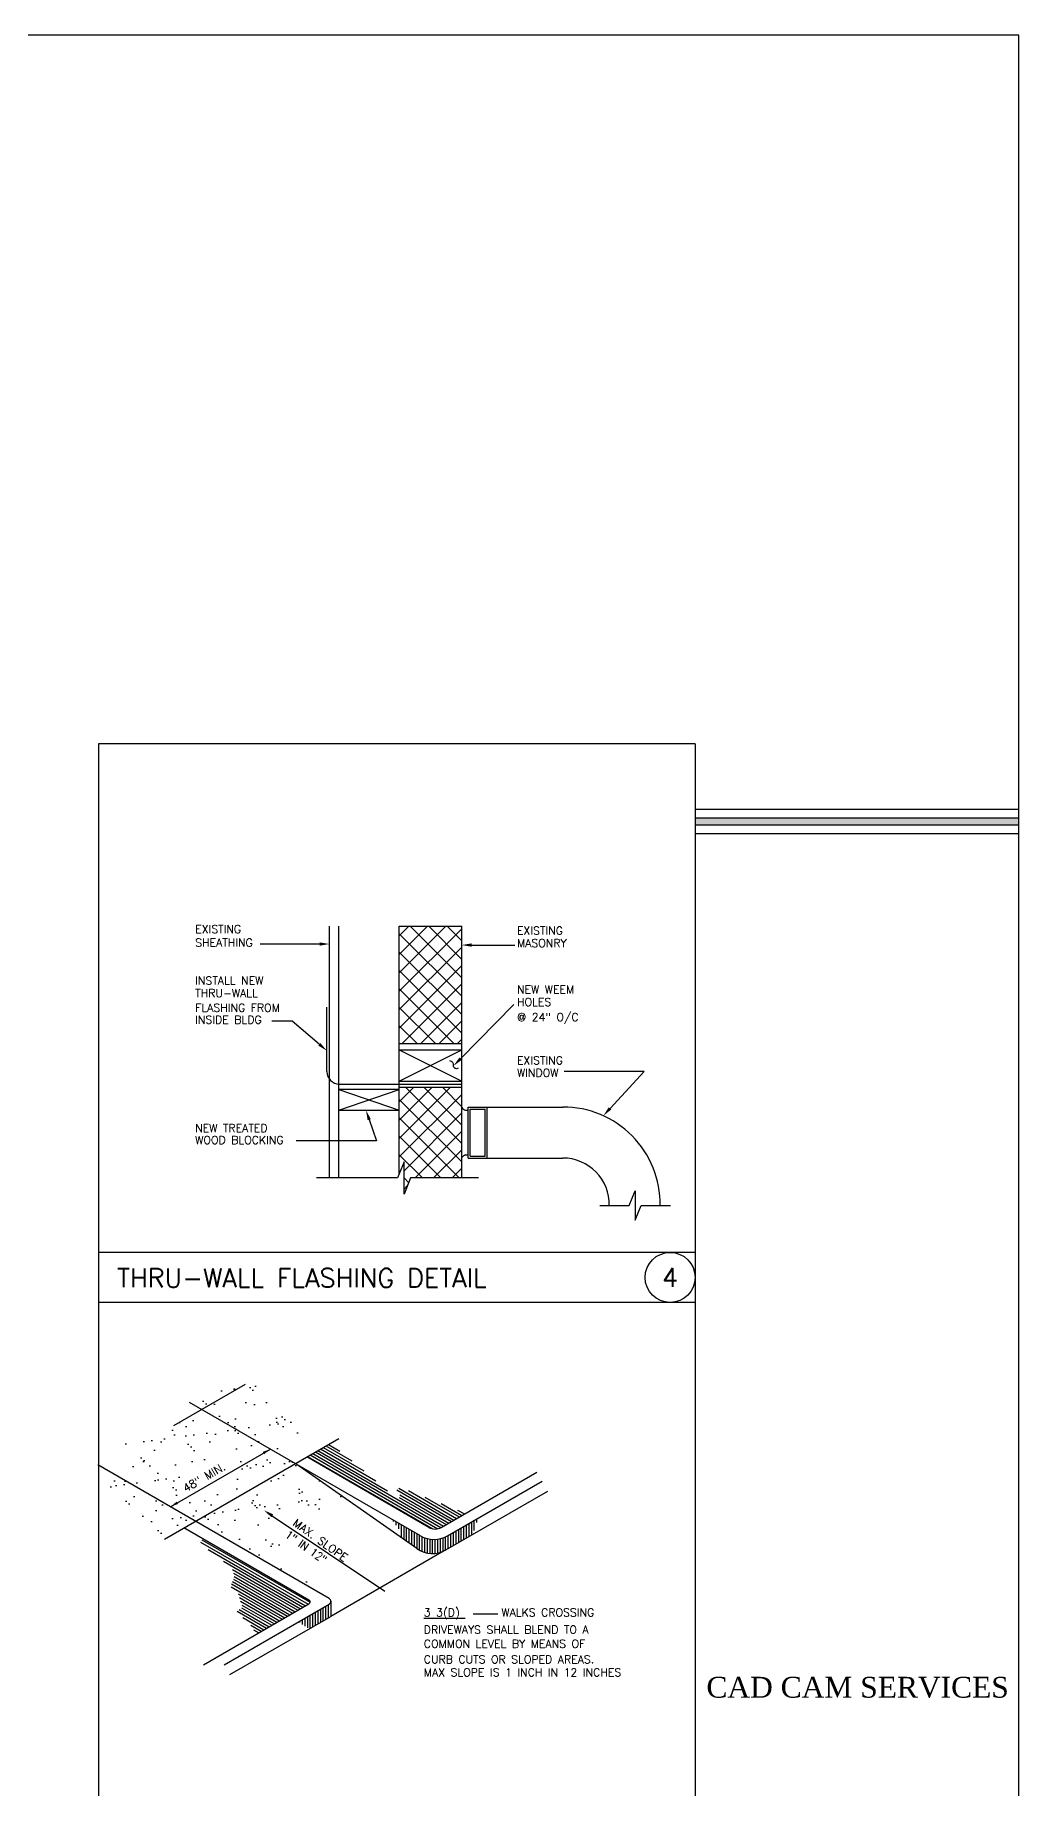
# Model space of a CAD drawing. Header units: inches. Extents: x 0 to 3828, y 0 to 2820.
# Drawn here: x 2883 to 3828, y 1136 to 2820 of the extents above; entities that cross this region are included whole.
import ezdxf
from ezdxf.enums import TextEntityAlignment as Align

# ---------------------------------------------------------------- set-up
doc = ezdxf.new("R2010")
doc.units = ezdxf.units.IN
doc.header["$LTSCALE"] = 28.8
doc.header["$MEASUREMENT"] = 0
for name, color, linetype in [('A-ANNO-TEXT', 7, 'Continuous'), ('A-ANNO-TTLB', 6, 'Continuous'), ('A-DETAIL', 111, 'Continuous'), ('A-DETAIL-PATT', 9, 'Continuous')]:
    doc.layers.add(name, color=color, linetype=linetype)
doc.styles.add('RR', font='TIMES.TTF')
doc.styles.add('RS', font='romans.shx', dxfattribs={"width": 0.9})
pattern_1 = [(45, (-655, -112), (-8.838835, 8.838835), []), (135, (-655, -112), (-8.838835, -8.838835), [])]
pattern_2 = [(90, (-655, -112), (-2.5, 4e-16), [])]
pattern_3 = [(330, (-655, -112), (1.25, 2.1650635), [])]
pattern_4 = [(37.5, (-655, -97), (-0.9449, 28.90236), [0, -22.8, 0, -25.5, 0, -24.375]), (7.5, (-655, -97), (26.54665, 42.3322), [0, -12.3, 0, -20.55, 0, -7.875]), (327.5, (-673.45, -97), (46.71213, 0.08489), [0, -7.5, 0, -27, 0, -35.25]), (317.5, (-673.45, -97), (45.0919, 13.16513), [0, -3.75, 0, -17.7, 0, -20.25])]

# ---------------------------------------------------------------- blocks, each defined once
blk = doc.blocks.new('C004')
blk.add_circle((0, 0), 24)

msp = doc.modelspace()

# ---------------------------------------------------------------- hatches: boundary and pattern name
at = {"layer": 'A-ANNO-TTLB'}
msp.add_hatch(color=256, dxfattribs=at).paths.add_polyline_path([(3828, 2068.5), (3517, 2068.5), (3517, 2062), (3828, 2062)])
at = {"layer": 'A-DETAIL-PATT'}
h = msp.add_hatch(dxfattribs=at)
h.set_pattern_fill('ANSI37', color=256, scale=100, style=0)
h.set_pattern_definition(pattern_1)
h.paths.add_polyline_path([(3233, 1852), (3293, 1852), (3293, 1964.5), (3233, 1964.5)])
h = msp.add_hatch(dxfattribs=at)
h.set_pattern_fill('ANSI37', color=256, scale=100, style=0)
h.set_pattern_definition(pattern_1)
h.paths.add_polyline_path([(3293, 1810), (3233, 1810), (3233, 1727.26773), (3237.5015, 1738.52417), (3237.50453, 1707.47583), (3243.71266, 1723.0012), (3293, 1723.00132)])
h = msp.add_hatch(dxfattribs=at)
h.set_pattern_fill('AR-SAND', color=256, scale=15, style=0)
h.set_pattern_definition(pattern_4)
h.paths.add_polyline_path([(3133.15782, 1448.81392), (3144.15782, 1455.16477), (3133.84283, 1482.82336), (3089.44542, 1534.64105), (3035.34291, 1505.28738)])
h.paths.add_polyline_path([(3035.34291, 1505.28738), (2968.22557, 1468.87243), (2954.77839, 1440.95008), (3013.15782, 1407.2447), (3109.15782, 1462.67032)])
h.paths.add_polyline_path([(3037.15782, 1393.38829), (2954.77839, 1440.95008), (2949.26939, 1429.51092), (3007.53827, 1376.28744)])
h.paths.add_polyline_path([(3133.15782, 1448.81392), (3109.15782, 1462.67032), (3013.15782, 1407.2447), (3037.15782, 1393.38829)])
h.paths.add_polyline_path([(3028.11352, 1418.42623), (3073.87926, 1444.84908), (3067.02211, 1456.726), (3021.25638, 1430.30315)], flags=25)
h = msp.add_hatch(dxfattribs=at)
h.set_pattern_fill('ANSI31', color=256, scale=20, angle=285, style=0)
h.set_pattern_definition(pattern_3)
h.paths.add_polyline_path([(3233.5, 1426), (3230, 1423), (3235.08235, 1417.07059), (3230.5, 1415.5), (3166.84727, 1468.26453), (3144.15782, 1455.16477), (3261.27169, 1387.54905, 0.2679491925), (3273.27169, 1387.54905), (3296.73386, 1401.09494)])
h = msp.add_hatch(dxfattribs=at)
h.set_pattern_fill('AR-SAND', color=256, scale=15, style=0)
h.set_pattern_definition(pattern_4)
h.paths.add_polyline_path([(3133.76689, 1448.46227), (3133.15782, 1448.81392), (3037.15782, 1393.38829), (3159.60945, 1322.69081), (3106.77, 1389.04311), (3137.74062, 1409.07951), (3245, 1370.57601)])
h = msp.add_hatch(dxfattribs=at)
h.set_pattern_fill('ANSI31', color=256, scale=20, angle=45, style=0)
h.set_pattern_definition(pattern_2)
h.paths.add_polyline_path([(3303.82361, 1380.93949), (3309.00181, 1396.63084), (3279.27169, 1379.46614, -0.2679491924), (3253.27169, 1379.46614), (3226.14958, 1395.1251), (3233, 1385.5), (3234.4325, 1377.97545), (3249.90315, 1367.14278, 0.2914734195), (3277.81614, 1365.92408)])
h = msp.add_hatch(dxfattribs=at)
h.set_pattern_fill('ANSI31', color=256, scale=20, angle=285, style=0)
h.set_pattern_definition(pattern_3)
h.paths.add_polyline_path([(3043.95935, 1376.75972), (3041.5, 1372.5), (3072.5, 1348.5), (3074.5, 1340), (3071, 1331), (3078, 1324.5), (3082.5, 1311), (3076.5, 1306.5), (3090, 1294.5), (3095.58595, 1284.96214), (3146.27169, 1314.22556, 0.5773502692), (3146.27169, 1317.68966)])
h = msp.add_hatch(dxfattribs=at)
h.set_pattern_fill('ANSI31', color=256, scale=20, angle=45, style=0)
h.set_pattern_definition(pattern_2)
h.paths.add_polyline_path([(3167.27169, 1302.10121), (3167.27169, 1316.53496, -0.2679491925), (3165.77169, 1313.93689), (3136.26753, 1296.90265), (3146.35246, 1290.02349)])

# ---------------------------------------------------------------- linework, layer by layer
at = {"layer": 'A-ANNO-TEXT'}
for p, q in [((2944, 2139.5), (2944, 0)), ((3517, 2139.5), (2944, 2139.5)), ((3517, 2139.5), (3517, 2077)), ((3156.4, 1947.5), (3099.2626, 1947.5)), ((3302.6, 1946.5), (3344, 1946.5)), ((3291.72996, 1837.34599), (3343, 1889.5)), ((3130, 1873.5), (3110.59975, 1873.5)), ((3156.18808, 1851.22059), (3130, 1873.5)), ((3468.05599, 1825), (3391.43975, 1825)), ((3435.35646, 1789.68049), (3468.05599, 1825)), ((3204.07419, 1778.90553), (3210.97183, 1758.5)), ((3210.97183, 1758.5), (3134.00546, 1758.5)), ((3517, 1651.5), (2944, 1651.5)), ((3517, 1603.5), (2944, 1603.5)), ((3013.15782, 1407.2447), (3109.15782, 1462.67032)), ((3110.98265, 1398.66733), (3219.11997, 1326.42805)), ((3304, 1304.5), (3327.5, 1304.5))]:
    msp.add_line(p, q, dxfattribs=at)
for points in [[(3156.4, 1949.1), (3156.4, 1945.9), (3166, 1947.5)], [(3302.6, 1944.9), (3302.6, 1948.1), (3293, 1946.5)], [(3157.22484, 1852.43925), (3155.15131, 1850.00194), (3163.5, 1845)], [(3292.87096, 1836.22433), (3290.58896, 1838.46765), (3285, 1830.5)], [(3202.55844, 1778.39317), (3205.58993, 1779.41789), (3201, 1788)], [(3436.53053, 1788.5935), (3434.18238, 1790.76747), (3428.83454, 1782.63601)], [(3101.86675, 1459.93884), (3103.14675, 1457.72181), (3109.15782, 1462.67032)], [(3020.4489, 1409.97619), (3019.1689, 1412.19321), (3013.15782, 1407.2447)], [(3110.09387, 1397.33689), (3111.87142, 1399.99777), (3103, 1404)]]:
    msp.add_solid(points, dxfattribs=at)
at = {"layer": 'A-ANNO-TTLB'}
for p, q in [((3517, 2077), (3517, 0)), ((3517, 2077), (3828, 2077)), ((3517, 2068.5), (3828, 2068.5)), ((3517, 2062), (3828, 2062)), ((3517, 2053.5), (3828, 2053.5))]:
    msp.add_line(p, q, dxfattribs=at)
msp.add_lwpolyline([(3828, 2820), (0, 2820), (0, 0), (3828, 0)], close=True, dxfattribs=at)
at = {"layer": 'A-DETAIL'}
for p, q in [((3166, 1723), (3166, 1964.5)), ((3175, 1723), (3175, 1964.5)), ((3233, 1964.5), (3293, 1964.5)), ((3233, 1727.26773), (3233, 1964.5)), ((3293, 1723.00132), (3293, 1964.5)), ((3163.5, 1825), (3163.5, 1887)), ((3233, 1852), (3293, 1852)), ((3233, 1846), (3293, 1816)), ((3233, 1816), (3293, 1846)), ((3233, 1846), (3293, 1846)), ((3175, 1808), (3233, 1788)), ((3233, 1808), (3175, 1808)), ((3175, 1788), (3233, 1808)), ((3175.5, 1813), (3293, 1813)), ((3233, 1816), (3293, 1816)), ((3233, 1810), (3293, 1810)), ((3175, 1788), (3233, 1788)), ((3296.5, 1788), (3299, 1788)), ((3299, 1791), (3390.44579, 1791)), ((3299, 1742), (3299, 1791)), ((3301, 1789), (3315.5, 1789)), ((3301, 1744), (3301, 1789)), ((3315.5, 1744), (3315.5, 1789)), ((3317.5, 1742), (3317.5, 1791)), ((3296.5, 1745), (3299, 1745)), ((3299, 1742), (3390.0693, 1742)), ((3301, 1744), (3315.5, 1744)), ((3016.54999, 1485.41341), (3085.2455, 1525.07478)), ((3253.27169, 1379.46614), (3031.56065, 1507.47107)), ((3007.53827, 1376.28744), (3174.90172, 1472.91477)), ((3249.90315, 1367.14278), (3133.76689, 1448.46227)), ((3261.27169, 1387.54905), (3144.15782, 1455.16477)), ((3165.77169, 1319.13304), (2943.5, 1447.46166)), ((3273.27169, 1387.54905), (3365.0299, 1440.52568)), ((3279.27169, 1379.46614), (3370.0299, 1431.86542)), ((3277.81614, 1365.92408), (3375.5299, 1422.33914)), ((3146.27169, 1317.68966), (3026.15782, 1387.03744)), ((3277.81614, 1365.92408), (3167.27169, 1302.10121)), ((3044.90021, 1255.69871), (3146.27169, 1314.22556)), ((3064.90021, 1255.69871), (3165.77169, 1313.93689)), ((3167.27169, 1316.53496), (3167.27169, 1302.10121)), ((3070.40021, 1246.17244), (3167.27169, 1302.10121))]:
    msp.add_line(p, q, dxfattribs=at)
msp.add_lwpolyline([(3289.49265, 1828.2601, -0.5983999689), (3284.99265, 1830.7601, 0.428005986), (3281.49265, 1835.2601)], format="xyb", dxfattribs=at)
for points in [[(3309.14672, 1723.00136), (3243.71266, 1723.0012), (3237.50453, 1707.47583), (3237.5015, 1738.52417), (3231.29332, 1723), (3153.35926, 1723)], [(3425.59328, 1696.50247), (3453.81118, 1696.49951), (3459.49988, 1710.72146), (3459.49961, 1682.27854), (3465.18835, 1696.49939), (3493.40625, 1696.49636)]]:
    msp.add_lwpolyline(points, dxfattribs=at)
for centre, radius, start, end in [((3175.5, 1825), 12, 180, 270), ((3298.44898, 1794.42857), 6.71751, 215.79060414, 253.13404027), ((3390.2229, 1697.69729), 93.30298, 359.26316277, 90.13687762), ((3298.44898, 1738.57143), 6.71751, 106.86595973, 144.20939586), ((3390.2229, 1697.69729), 44.30298, 358.45338087, 90.19863871), ((3267.27169, 1397.94135), 12, 239.99999999, 299.99999998), ((3264.81614, 1388.44074), 26, 235, 299.99999998), ((3266.27169, 1401.9828), 26, 239.99999999, 299.99999998), ((3145.27169, 1315.95761), 2, 299.99999998, 59.99999999), ((3164.27169, 1316.53496), 3, 299.99999998, 59.99999999)]:
    msp.add_arc(centre, radius, start, end, dxfattribs=at)

# ---------------------------------------------------------------- block references
at = {"layer": 'A-ANNO-TEXT'}
msp.add_blockref('C004', (3493, 1627.5), dxfattribs=at)

# ---------------------------------------------------------------- texts
at = {"layer": 'A-ANNO-TEXT', "style": 'RS'}
for s, height, p in [('EXISTING', 7.68, (3037, 1958)), ('EXISTING', 7.68, (3346, 1956.5)), ('SHEATHING', 7.68, (3037, 1945)), ('MASONRY', 7.68, (3346, 1944.5)), ('THRU-WALL', 7.68, (3037, 1896.5)), ('INSTALL NEW', 7.68, (3037, 1908.5)), ('NEW WEEM', 7.68, (3346, 1900)), ('FLASHING FROM', 7.68, (3037, 1882.5)), ('HOLES', 7.68, (3346, 1888)), ('INSIDE BLDG', 7.68, (3037, 1871)), ('@ 24" O/C', 7.68, (3346, 1873.5)), ('EXISTING', 7.68, (3346, 1832)), ('WINDOW', 7.68, (3346, 1820)), ('NEW TREATED', 7.68, (3037, 1767)), ('WOOD BLOCKING', 7.68, (3037, 1755.5)), ('THRU-WALL FLASHING DETAIL', 18, (2962, 1618)), ('%%u3 3(D) ', 7.68, (3256.5, 1302)), ('WALKS CROSSING', 7.68, (3331, 1302)), ('COMMON LEVEL BY MEANS OF', 7.68, (3256.5, 1272)), ('DRIVEWAYS SHALL BLEND TO A', 7.68, (3256.5, 1285.5)), ('CURB CUTS OR SLOPED AREAS.', 7.68, (3256.5, 1257)), ('MAX SLOPE IS 1 INCH IN 12 INCHES', 7.68, (3256.5, 1244.5))]:
    msp.add_text(s, height=height, dxfattribs=at).set_placement(p)
msp.add_text('4', height=18, dxfattribs=at).set_placement((3493, 1627.5), align=Align.MIDDLE)
for s, rotation, p in [('48" MIN.', 30, (3028, 1421)), ('MAX. SLOPE', 324.42, (3130, 1390))]:
    msp.add_text(s, height=7.68, rotation=rotation, dxfattribs=at).set_placement(p)
at = {"layer": 'A-ANNO-TEXT', "style": 'RS', "width": 0.9}
msp.add_text('1" IN 12"', height=7.68, rotation=324.42, dxfattribs=at).set_placement((3122.76834, 1378.89861))
at = {"layer": 'A-ANNO-TTLB', "style": 'RR'}
msp.add_text('CAD CAM SERVICES', height=20, dxfattribs=at).set_placement((3527.88067, 1224.07809))

doc.saveas('drawing.dxf')
